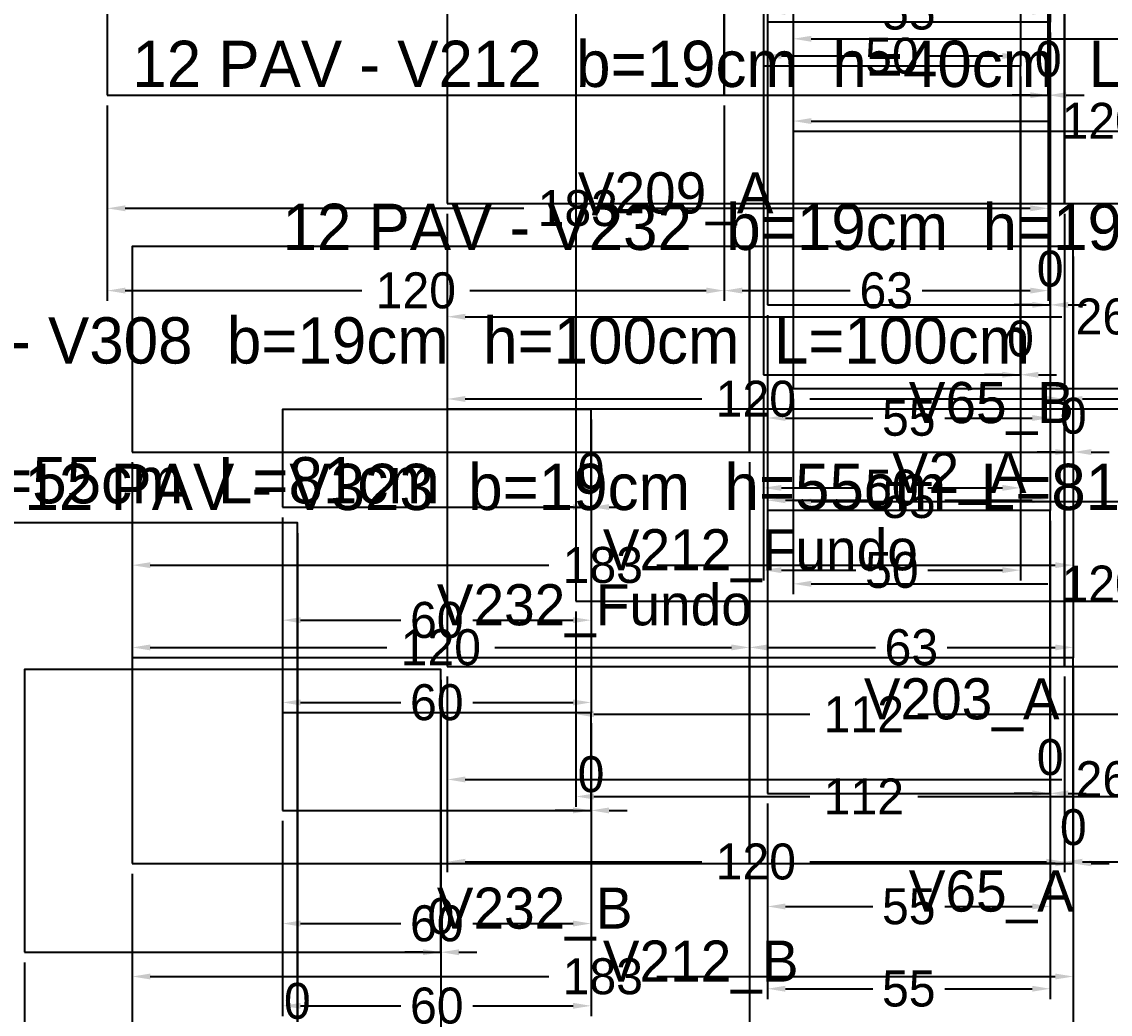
# Model space of a CAD drawing. Header units: metres. Extents: x 946 to 6411, y 1397 to 3666.
# Drawn here: x 3891.6 to 4103.3, y 2039.3 to 2232.4 of the extents above; entities that cross this region are included whole.
import ezdxf

# ---------------------------------------------------------------- set-up
doc = ezdxf.new("R2010")
doc.units = ezdxf.units.M
doc.layers.add('COTA', color=3, linetype='Continuous')
doc.dimstyles.new('COTA_VIG', dxfattribs={"dimtxt": 7, "dimasz": 3.5, "dimexe": 2, "dimexo": 2, "dimgap": 1.5, "dimtad": 1, "dimdec": 1, "dimcen": 2.5, "dimclrd": 3, "dimclre": 3, "dimclrt": 3, "dimazin": 3, "dimtfac": 1, "dimtmove": 0, "dimatfit": 3})

# ---------------------------------------------------------------- blocks, each defined once
blk = doc.blocks.new('_CLOSEDFILLED')
at = {"color": 0, "linetype": 'BYBLOCK'}
blk.add_solid([(-1, 0.164), (0, 0), (-1, -0.164)], dxfattribs=at)
blk = doc.blocks.new('*D19')
at = {"color": 3}
for p, q in [((4035.83, 2161.7), (4035.83, 2139.7)), ((4085.83, 2161.7), (4085.83, 2139.7)), ((4039.33, 2141.7), (4053.83, 2141.7)), ((4067.83, 2141.7), (4082.33, 2141.7))]:
    blk.add_line(p, q, dxfattribs=at)
at = {"layer": 'Defpoints'}
for p in [(4035.83, 2163.7), (4085.83, 2163.7), (4035.83, 2141.7)]:
    blk.add_point(p, dxfattribs=at)
at = {"layer": 'COTA', "color": 3, "xscale": 3.5, "yscale": 3.5, "rotation": 180}
blk.add_blockref('_CLOSEDFILLED', (4035.83, 2141.7), dxfattribs=at)
at = {"layer": 'COTA', "color": 3, "xscale": 3.5, "yscale": 3.5}
blk.add_blockref('_CLOSEDFILLED', (4085.83, 2141.7), dxfattribs=at)
at = {"layer": 'COTA', "color": 3, "insert": (4060.83, 2141.7), "char_height": 7, "attachment_point": 5}
blk.add_mtext('50', dxfattribs=at)
blk = doc.blocks.new('*D20')
at = {"color": 3}
for p, q in [((4035.83, 2161.7), (4035.83, 2123.7)), ((4085.83, 2161.7), (4085.83, 2123.7)), ((4039.33, 2125.7), (4053.83, 2125.7)), ((4067.83, 2125.7), (4082.33, 2125.7))]:
    blk.add_line(p, q, dxfattribs=at)
at = {"layer": 'Defpoints'}
for p in [(4035.83, 2163.7), (4085.83, 2163.7), (4035.83, 2125.7)]:
    blk.add_point(p, dxfattribs=at)
at = {"layer": 'COTA', "color": 3, "xscale": 3.5, "yscale": 3.5, "rotation": 180}
blk.add_blockref('_CLOSEDFILLED', (4035.83, 2125.7), dxfattribs=at)
at = {"layer": 'COTA', "color": 3, "xscale": 3.5, "yscale": 3.5}
blk.add_blockref('_CLOSEDFILLED', (4085.83, 2125.7), dxfattribs=at)
at = {"layer": 'COTA', "color": 3, "insert": (4060.83, 2125.7), "char_height": 7, "attachment_point": 5}
blk.add_mtext('50', dxfattribs=at)
blk = doc.blocks.new('*D23')
at = {"color": 3}
for p, q in [((4035.83, 2261.7), (4035.83, 2223.7)), ((4085.83, 2261.7), (4085.83, 2223.7)), ((4039.33, 2225.7), (4053.83, 2225.7)), ((4067.83, 2225.7), (4082.33, 2225.7))]:
    blk.add_line(p, q, dxfattribs=at)
at = {"layer": 'Defpoints'}
for p in [(4035.83, 2263.7), (4085.83, 2263.7), (4035.83, 2225.7)]:
    blk.add_point(p, dxfattribs=at)
at = {"layer": 'COTA', "color": 3, "xscale": 3.5, "yscale": 3.5, "rotation": 180}
blk.add_blockref('_CLOSEDFILLED', (4035.83, 2225.7), dxfattribs=at)
at = {"layer": 'COTA', "color": 3, "xscale": 3.5, "yscale": 3.5}
blk.add_blockref('_CLOSEDFILLED', (4085.83, 2225.7), dxfattribs=at)
at = {"layer": 'COTA', "color": 3, "insert": (4060.83, 2225.7), "char_height": 7, "attachment_point": 5}
blk.add_mtext('50', dxfattribs=at)
blk = doc.blocks.new('*D571')
at = {"color": 3}
for p, q in [((4036.61, 2080.29), (4036.61, 2058.29)), ((4091.61, 2080.29), (4091.61, 2058.29)), ((4040.11, 2060.29), (4057.11, 2060.29)), ((4071.11, 2060.29), (4088.11, 2060.29))]:
    blk.add_line(p, q, dxfattribs=at)
at = {"layer": 'Defpoints'}
for p in [(4036.61, 2082.29), (4091.61, 2082.29), (4036.61, 2060.29)]:
    blk.add_point(p, dxfattribs=at)
at = {"layer": 'COTA', "color": 3, "xscale": 3.5, "yscale": 3.5, "rotation": 180}
blk.add_blockref('_CLOSEDFILLED', (4036.61, 2060.29), dxfattribs=at)
at = {"layer": 'COTA', "color": 3, "xscale": 3.5, "yscale": 3.5}
blk.add_blockref('_CLOSEDFILLED', (4091.61, 2060.29), dxfattribs=at)
at = {"layer": 'COTA', "color": 3, "insert": (4064.11, 2060.29), "char_height": 7, "attachment_point": 5}
blk.add_mtext('55', dxfattribs=at)
blk = doc.blocks.new('*D572')
at = {"color": 3}
for p, q in [((4036.61, 2080.29), (4036.61, 2042.29)), ((4091.61, 2080.29), (4091.61, 2042.29)), ((4040.11, 2044.29), (4057.11, 2044.29)), ((4071.11, 2044.29), (4088.11, 2044.29))]:
    blk.add_line(p, q, dxfattribs=at)
at = {"layer": 'Defpoints'}
for p in [(4036.61, 2082.29), (4091.61, 2082.29), (4036.61, 2044.29)]:
    blk.add_point(p, dxfattribs=at)
at = {"layer": 'COTA', "color": 3, "xscale": 3.5, "yscale": 3.5, "rotation": 180}
blk.add_blockref('_CLOSEDFILLED', (4036.61, 2044.29), dxfattribs=at)
at = {"layer": 'COTA', "color": 3, "xscale": 3.5, "yscale": 3.5}
blk.add_blockref('_CLOSEDFILLED', (4091.61, 2044.29), dxfattribs=at)
at = {"layer": 'COTA', "color": 3, "insert": (4064.11, 2044.29), "char_height": 7, "attachment_point": 5}
blk.add_mtext('55', dxfattribs=at)
blk = doc.blocks.new('*D574')
at = {"color": 3}
for p, q in [((4036.61, 2175.29), (4036.61, 2153.29)), ((4091.61, 2175.29), (4091.61, 2153.29)), ((4040.11, 2155.29), (4057.11, 2155.29)), ((4071.11, 2155.29), (4088.11, 2155.29))]:
    blk.add_line(p, q, dxfattribs=at)
at = {"layer": 'Defpoints'}
for p in [(4036.61, 2177.29), (4091.61, 2177.29), (4036.61, 2155.29)]:
    blk.add_point(p, dxfattribs=at)
at = {"layer": 'COTA', "color": 3, "xscale": 3.5, "yscale": 3.5, "rotation": 180}
blk.add_blockref('_CLOSEDFILLED', (4036.61, 2155.29), dxfattribs=at)
at = {"layer": 'COTA', "color": 3, "xscale": 3.5, "yscale": 3.5}
blk.add_blockref('_CLOSEDFILLED', (4091.61, 2155.29), dxfattribs=at)
at = {"layer": 'COTA', "color": 3, "insert": (4064.11, 2155.29), "char_height": 7, "attachment_point": 5}
blk.add_mtext('55', dxfattribs=at)
blk = doc.blocks.new('*D575')
at = {"color": 3}
for p, q in [((4036.61, 2175.29), (4036.61, 2137.29)), ((4091.61, 2175.29), (4091.61, 2137.29)), ((4040.11, 2139.29), (4057.11, 2139.29)), ((4071.11, 2139.29), (4088.11, 2139.29))]:
    blk.add_line(p, q, dxfattribs=at)
at = {"layer": 'Defpoints'}
for p in [(4036.61, 2177.29), (4091.61, 2177.29), (4036.61, 2139.29)]:
    blk.add_point(p, dxfattribs=at)
at = {"layer": 'COTA', "color": 3, "xscale": 3.5, "yscale": 3.5, "rotation": 180}
blk.add_blockref('_CLOSEDFILLED', (4036.61, 2139.29), dxfattribs=at)
at = {"layer": 'COTA', "color": 3, "xscale": 3.5, "yscale": 3.5}
blk.add_blockref('_CLOSEDFILLED', (4091.61, 2139.29), dxfattribs=at)
at = {"layer": 'COTA', "color": 3, "insert": (4064.11, 2139.29), "char_height": 7, "attachment_point": 5}
blk.add_mtext('55', dxfattribs=at)
blk = doc.blocks.new('*D578')
at = {"color": 3}
for p, q in [((4036.61, 2270.29), (4036.61, 2232.29)), ((4091.61, 2270.29), (4091.61, 2232.29)), ((4040.11, 2234.29), (4057.11, 2234.29)), ((4071.11, 2234.29), (4088.11, 2234.29))]:
    blk.add_line(p, q, dxfattribs=at)
at = {"layer": 'Defpoints'}
for p in [(4036.61, 2272.29), (4091.61, 2272.29), (4036.61, 2234.29)]:
    blk.add_point(p, dxfattribs=at)
at = {"layer": 'COTA', "color": 3, "xscale": 3.5, "yscale": 3.5, "rotation": 180}
blk.add_blockref('_CLOSEDFILLED', (4036.61, 2234.29), dxfattribs=at)
at = {"layer": 'COTA', "color": 3, "xscale": 3.5, "yscale": 3.5}
blk.add_blockref('_CLOSEDFILLED', (4091.61, 2234.29), dxfattribs=at)
at = {"layer": 'COTA', "color": 3, "insert": (4064.11, 2234.29), "char_height": 7, "attachment_point": 5}
blk.add_mtext('55', dxfattribs=at)
blk = doc.blocks.new('*D817')
at = {"color": 3}
for p, q in [((3999.37, 2117.68), (3999.37, 2095.68)), ((4111.37, 2117.68), (4111.37, 2095.68)), ((4002.87, 2097.68), (4044.87, 2097.68)), ((4065.87, 2097.68), (4107.87, 2097.68))]:
    blk.add_line(p, q, dxfattribs=at)
at = {"layer": 'Defpoints'}
for p in [(3999.37, 2119.68), (4111.37, 2119.68), (3999.37, 2097.68)]:
    blk.add_point(p, dxfattribs=at)
at = {"layer": 'COTA', "color": 3, "xscale": 3.5, "yscale": 3.5, "rotation": 180}
blk.add_blockref('_CLOSEDFILLED', (3999.37, 2097.68), dxfattribs=at)
at = {"layer": 'COTA', "color": 3, "xscale": 3.5, "yscale": 3.5}
blk.add_blockref('_CLOSEDFILLED', (4111.37, 2097.68), dxfattribs=at)
at = {"layer": 'COTA', "color": 3, "insert": (4055.37, 2097.68), "char_height": 7, "attachment_point": 5}
blk.add_mtext('112', dxfattribs=at)
blk = doc.blocks.new('*D818')
at = {"color": 3}
for p, q in [((3999.37, 2117.68), (3999.37, 2079.68)), ((4111.37, 2117.68), (4111.37, 2079.68)), ((4002.87, 2081.68), (4044.87, 2081.68)), ((4065.87, 2081.68), (4107.87, 2081.68))]:
    blk.add_line(p, q, dxfattribs=at)
at = {"layer": 'Defpoints'}
for p in [(3999.37, 2119.68), (4111.37, 2119.68), (3999.37, 2081.68)]:
    blk.add_point(p, dxfattribs=at)
at = {"layer": 'COTA', "color": 3, "xscale": 3.5, "yscale": 3.5, "rotation": 180}
blk.add_blockref('_CLOSEDFILLED', (3999.37, 2081.68), dxfattribs=at)
at = {"layer": 'COTA', "color": 3, "xscale": 3.5, "yscale": 3.5}
blk.add_blockref('_CLOSEDFILLED', (4111.37, 2081.68), dxfattribs=at)
at = {"layer": 'COTA', "color": 3, "insert": (4055.37, 2081.68), "char_height": 7, "attachment_point": 5}
blk.add_mtext('112', dxfattribs=at)
blk = doc.blocks.new('*D889')
at = {"color": 3}
for p, q in [((3908.24, 2216.07), (3908.24, 2194.07)), ((4091.24, 2216.07), (4091.24, 2194.07)), ((3911.74, 2196.07), (3989.24, 2196.07)), ((4010.24, 2196.07), (4087.74, 2196.07))]:
    blk.add_line(p, q, dxfattribs=at)
at = {"layer": 'Defpoints'}
for p in [(3908.24, 2218.07), (4091.24, 2218.07), (3908.24, 2196.07)]:
    blk.add_point(p, dxfattribs=at)
at = {"layer": 'COTA', "color": 3, "xscale": 3.5, "yscale": 3.5, "rotation": 180}
blk.add_blockref('_CLOSEDFILLED', (3908.24, 2196.07), dxfattribs=at)
at = {"layer": 'COTA', "color": 3, "xscale": 3.5, "yscale": 3.5}
blk.add_blockref('_CLOSEDFILLED', (4091.24, 2196.07), dxfattribs=at)
at = {"layer": 'COTA', "color": 3, "insert": (3999.74, 2196.07), "char_height": 7, "attachment_point": 5}
blk.add_mtext('183', dxfattribs=at)
blk = doc.blocks.new('*D890')
at = {"color": 3}
for p, q in [((3908.24, 2216.07), (3908.24, 2178.07)), ((4028.24, 2216.07), (4028.24, 2178.07)), ((3911.74, 2180.07), (3957.74, 2180.07)), ((3978.74, 2180.07), (4024.74, 2180.07))]:
    blk.add_line(p, q, dxfattribs=at)
at = {"layer": 'Defpoints'}
for p in [(3908.24, 2218.07), (4028.24, 2218.07), (3908.24, 2180.07)]:
    blk.add_point(p, dxfattribs=at)
at = {"layer": 'COTA', "color": 3, "xscale": 3.5, "yscale": 3.5, "rotation": 180}
blk.add_blockref('_CLOSEDFILLED', (3908.24, 2180.07), dxfattribs=at)
at = {"layer": 'COTA', "color": 3, "xscale": 3.5, "yscale": 3.5}
blk.add_blockref('_CLOSEDFILLED', (4028.24, 2180.07), dxfattribs=at)
at = {"layer": 'COTA', "color": 3, "insert": (3968.24, 2180.07), "char_height": 7, "attachment_point": 5}
blk.add_mtext('120', dxfattribs=at)
blk = doc.blocks.new('*D891')
at = {"color": 3}
for p, q in [((4028.24, 2216.07), (4028.24, 2178.07)), ((4091.24, 2216.07), (4091.24, 2178.07)), ((4031.74, 2180.07), (4052.74, 2180.07)), ((4066.74, 2180.07), (4087.74, 2180.07))]:
    blk.add_line(p, q, dxfattribs=at)
at = {"layer": 'Defpoints'}
for p in [(4028.24, 2218.07), (4091.24, 2218.07), (4028.24, 2180.07)]:
    blk.add_point(p, dxfattribs=at)
at = {"layer": 'COTA', "color": 3, "xscale": 3.5, "yscale": 3.5, "rotation": 180}
blk.add_blockref('_CLOSEDFILLED', (4028.24, 2180.07), dxfattribs=at)
at = {"layer": 'COTA', "color": 3, "xscale": 3.5, "yscale": 3.5}
blk.add_blockref('_CLOSEDFILLED', (4091.24, 2180.07), dxfattribs=at)
at = {"layer": 'COTA', "color": 3, "insert": (4059.74, 2180.07), "char_height": 7, "attachment_point": 5}
blk.add_mtext('63', dxfattribs=at)
blk = doc.blocks.new('*D929')
at = {"color": 3}
for p, q in [((3913.11, 2066.67), (3913.11, 2044.67)), ((4096.11, 2066.67), (4096.11, 2044.67)), ((3916.61, 2046.67), (3994.11, 2046.67)), ((4015.11, 2046.67), (4092.61, 2046.67))]:
    blk.add_line(p, q, dxfattribs=at)
at = {"layer": 'Defpoints'}
for p in [(3913.11, 2068.67), (4096.11, 2068.67), (3913.11, 2046.67)]:
    blk.add_point(p, dxfattribs=at)
at = {"layer": 'COTA', "color": 3, "xscale": 3.5, "yscale": 3.5, "rotation": 180}
blk.add_blockref('_CLOSEDFILLED', (3913.11, 2046.67), dxfattribs=at)
at = {"layer": 'COTA', "color": 3, "xscale": 3.5, "yscale": 3.5}
blk.add_blockref('_CLOSEDFILLED', (4096.11, 2046.67), dxfattribs=at)
at = {"layer": 'COTA', "color": 3, "insert": (4004.61, 2046.67), "char_height": 7, "attachment_point": 5}
blk.add_mtext('183', dxfattribs=at)
blk = doc.blocks.new('*D930')
at = {"color": 3}
for p, q in [((3913.11, 2066.67), (3913.11, 2028.67)), ((4033.11, 2066.67), (4033.11, 2028.67)), ((3916.61, 2030.67), (3962.61, 2030.67)), ((3983.61, 2030.67), (4029.61, 2030.67))]:
    blk.add_line(p, q, dxfattribs=at)
at = {"layer": 'Defpoints'}
for p in [(3913.11, 2068.67), (4033.11, 2068.67), (3913.11, 2030.67)]:
    blk.add_point(p, dxfattribs=at)
at = {"layer": 'COTA', "color": 3, "xscale": 3.5, "yscale": 3.5, "rotation": 180}
blk.add_blockref('_CLOSEDFILLED', (3913.11, 2030.67), dxfattribs=at)
at = {"layer": 'COTA', "color": 3, "xscale": 3.5, "yscale": 3.5}
blk.add_blockref('_CLOSEDFILLED', (4033.11, 2030.67), dxfattribs=at)
at = {"layer": 'COTA', "color": 3, "insert": (3973.11, 2030.67), "char_height": 7, "attachment_point": 5}
blk.add_mtext('120', dxfattribs=at)
blk = doc.blocks.new('*D931')
at = {"color": 3}
for p, q in [((4033.11, 2066.67), (4033.11, 2028.67)), ((4096.11, 2066.67), (4096.11, 2028.67)), ((4036.61, 2030.67), (4057.61, 2030.67)), ((4071.61, 2030.67), (4092.61, 2030.67))]:
    blk.add_line(p, q, dxfattribs=at)
at = {"layer": 'Defpoints'}
for p in [(4033.11, 2068.67), (4096.11, 2068.67), (4033.11, 2030.67)]:
    blk.add_point(p, dxfattribs=at)
at = {"layer": 'COTA', "color": 3, "xscale": 3.5, "yscale": 3.5, "rotation": 180}
blk.add_blockref('_CLOSEDFILLED', (4033.11, 2030.67), dxfattribs=at)
at = {"layer": 'COTA', "color": 3, "xscale": 3.5, "yscale": 3.5}
blk.add_blockref('_CLOSEDFILLED', (4096.11, 2030.67), dxfattribs=at)
at = {"layer": 'COTA', "color": 3, "insert": (4064.61, 2030.67), "char_height": 7, "attachment_point": 5}
blk.add_mtext('63', dxfattribs=at)
blk = doc.blocks.new('*D933')
at = {"color": 3}
for p, q in [((3913.11, 2146.67), (3913.11, 2124.67)), ((4096.11, 2146.67), (4096.11, 2124.67)), ((3916.61, 2126.67), (3994.11, 2126.67)), ((4015.11, 2126.67), (4092.61, 2126.67))]:
    blk.add_line(p, q, dxfattribs=at)
at = {"layer": 'Defpoints'}
for p in [(3913.11, 2148.67), (4096.11, 2148.67), (3913.11, 2126.67)]:
    blk.add_point(p, dxfattribs=at)
at = {"layer": 'COTA', "color": 3, "xscale": 3.5, "yscale": 3.5, "rotation": 180}
blk.add_blockref('_CLOSEDFILLED', (3913.11, 2126.67), dxfattribs=at)
at = {"layer": 'COTA', "color": 3, "xscale": 3.5, "yscale": 3.5}
blk.add_blockref('_CLOSEDFILLED', (4096.11, 2126.67), dxfattribs=at)
at = {"layer": 'COTA', "color": 3, "insert": (4004.61, 2126.67), "char_height": 7, "attachment_point": 5}
blk.add_mtext('183', dxfattribs=at)
blk = doc.blocks.new('*D934')
at = {"color": 3}
for p, q in [((3913.11, 2146.67), (3913.11, 2108.67)), ((4033.11, 2146.67), (4033.11, 2108.67)), ((3916.61, 2110.67), (3962.61, 2110.67)), ((3983.61, 2110.67), (4029.61, 2110.67))]:
    blk.add_line(p, q, dxfattribs=at)
at = {"layer": 'Defpoints'}
for p in [(3913.11, 2148.67), (4033.11, 2148.67), (3913.11, 2110.67)]:
    blk.add_point(p, dxfattribs=at)
at = {"layer": 'COTA', "color": 3, "xscale": 3.5, "yscale": 3.5, "rotation": 180}
blk.add_blockref('_CLOSEDFILLED', (3913.11, 2110.67), dxfattribs=at)
at = {"layer": 'COTA', "color": 3, "xscale": 3.5, "yscale": 3.5}
blk.add_blockref('_CLOSEDFILLED', (4033.11, 2110.67), dxfattribs=at)
at = {"layer": 'COTA', "color": 3, "insert": (3973.11, 2110.67), "char_height": 7, "attachment_point": 5}
blk.add_mtext('120', dxfattribs=at)
blk = doc.blocks.new('*D935')
at = {"color": 3}
for p, q in [((4033.11, 2146.67), (4033.11, 2108.67)), ((4096.11, 2146.67), (4096.11, 2108.67)), ((4036.61, 2110.67), (4057.61, 2110.67)), ((4071.61, 2110.67), (4092.61, 2110.67))]:
    blk.add_line(p, q, dxfattribs=at)
at = {"layer": 'Defpoints'}
for p in [(4033.11, 2148.67), (4096.11, 2148.67), (4033.11, 2110.67)]:
    blk.add_point(p, dxfattribs=at)
at = {"layer": 'COTA', "color": 3, "xscale": 3.5, "yscale": 3.5, "rotation": 180}
blk.add_blockref('_CLOSEDFILLED', (4033.11, 2110.67), dxfattribs=at)
at = {"layer": 'COTA', "color": 3, "xscale": 3.5, "yscale": 3.5}
blk.add_blockref('_CLOSEDFILLED', (4096.11, 2110.67), dxfattribs=at)
at = {"layer": 'COTA', "color": 3, "insert": (4064.61, 2110.67), "char_height": 7, "attachment_point": 5}
blk.add_mtext('63', dxfattribs=at)
blk = doc.blocks.new('*D1114')
at = {"color": 3}
for p, q in [((3942.32, 2076.97), (3942.32, 2054.97)), ((4002.32, 2076.97), (4002.32, 2054.97)), ((3945.82, 2056.97), (3965.32, 2056.97)), ((3979.32, 2056.97), (3998.82, 2056.97))]:
    blk.add_line(p, q, dxfattribs=at)
at = {"layer": 'Defpoints'}
for p in [(3942.32, 2078.97), (4002.32, 2078.97), (3942.32, 2056.97)]:
    blk.add_point(p, dxfattribs=at)
at = {"layer": 'COTA', "color": 3, "xscale": 3.5, "yscale": 3.5, "rotation": 180}
blk.add_blockref('_CLOSEDFILLED', (3942.32, 2056.97), dxfattribs=at)
at = {"layer": 'COTA', "color": 3, "xscale": 3.5, "yscale": 3.5}
blk.add_blockref('_CLOSEDFILLED', (4002.32, 2056.97), dxfattribs=at)
at = {"layer": 'COTA', "color": 3, "insert": (3972.32, 2056.97), "char_height": 7, "attachment_point": 5}
blk.add_mtext('60', dxfattribs=at)
blk = doc.blocks.new('*D1115')
at = {"color": 3}
for p, q in [((3942.32, 2076.97), (3942.32, 2038.97)), ((4002.32, 2076.97), (4002.32, 2038.97)), ((3945.82, 2040.97), (3965.32, 2040.97)), ((3979.32, 2040.97), (3998.82, 2040.97))]:
    blk.add_line(p, q, dxfattribs=at)
at = {"layer": 'Defpoints'}
for p in [(3942.32, 2078.97), (4002.32, 2078.97), (3942.32, 2040.97)]:
    blk.add_point(p, dxfattribs=at)
at = {"layer": 'COTA', "color": 3, "xscale": 3.5, "yscale": 3.5, "rotation": 180}
blk.add_blockref('_CLOSEDFILLED', (3942.32, 2040.97), dxfattribs=at)
at = {"layer": 'COTA', "color": 3, "xscale": 3.5, "yscale": 3.5}
blk.add_blockref('_CLOSEDFILLED', (4002.32, 2040.97), dxfattribs=at)
at = {"layer": 'COTA', "color": 3, "insert": (3972.32, 2040.97), "char_height": 7, "attachment_point": 5}
blk.add_mtext('60', dxfattribs=at)
blk = doc.blocks.new('*D1117')
at = {"color": 3}
for p, q in [((3942.32, 2135.97), (3942.32, 2113.97)), ((4002.32, 2135.97), (4002.32, 2113.97)), ((3945.82, 2115.97), (3965.32, 2115.97)), ((3979.32, 2115.97), (3998.82, 2115.97))]:
    blk.add_line(p, q, dxfattribs=at)
at = {"layer": 'Defpoints'}
for p in [(3942.32, 2137.97), (4002.32, 2137.97), (3942.32, 2115.97)]:
    blk.add_point(p, dxfattribs=at)
at = {"layer": 'COTA', "color": 3, "xscale": 3.5, "yscale": 3.5, "rotation": 180}
blk.add_blockref('_CLOSEDFILLED', (3942.32, 2115.97), dxfattribs=at)
at = {"layer": 'COTA', "color": 3, "xscale": 3.5, "yscale": 3.5}
blk.add_blockref('_CLOSEDFILLED', (4002.32, 2115.97), dxfattribs=at)
at = {"layer": 'COTA', "color": 3, "insert": (3972.32, 2115.97), "char_height": 7, "attachment_point": 5}
blk.add_mtext('60', dxfattribs=at)
blk = doc.blocks.new('*D1118')
at = {"color": 3}
for p, q in [((3942.32, 2135.97), (3942.32, 2097.97)), ((4002.32, 2135.97), (4002.32, 2097.97)), ((3945.82, 2099.97), (3965.32, 2099.97)), ((3979.32, 2099.97), (3998.82, 2099.97))]:
    blk.add_line(p, q, dxfattribs=at)
at = {"layer": 'Defpoints'}
for p in [(3942.32, 2137.97), (4002.32, 2137.97), (3942.32, 2099.97)]:
    blk.add_point(p, dxfattribs=at)
at = {"layer": 'COTA', "color": 3, "xscale": 3.5, "yscale": 3.5, "rotation": 180}
blk.add_blockref('_CLOSEDFILLED', (3942.32, 2099.97), dxfattribs=at)
at = {"layer": 'COTA', "color": 3, "xscale": 3.5, "yscale": 3.5}
blk.add_blockref('_CLOSEDFILLED', (4002.32, 2099.97), dxfattribs=at)
at = {"layer": 'COTA', "color": 3, "insert": (3972.32, 2099.97), "char_height": 7, "attachment_point": 5}
blk.add_mtext('60', dxfattribs=at)
blk = doc.blocks.new('*D1366')
at = {"color": 3}
for p, q in [((3974.37, 2104.99), (3974.37, 2082.99)), ((4234.37, 2104.99), (4234.37, 2082.99)), ((3977.87, 2084.99), (4093.87, 2084.99)), ((4114.87, 2084.99), (4230.87, 2084.99))]:
    blk.add_line(p, q, dxfattribs=at)
at = {"layer": 'Defpoints'}
for p in [(3974.37, 2106.99), (4234.37, 2106.99), (3974.37, 2084.99)]:
    blk.add_point(p, dxfattribs=at)
at = {"layer": 'COTA', "color": 3, "xscale": 3.5, "yscale": 3.5, "rotation": 180}
blk.add_blockref('_CLOSEDFILLED', (3974.37, 2084.99), dxfattribs=at)
at = {"layer": 'COTA', "color": 3, "xscale": 3.5, "yscale": 3.5}
blk.add_blockref('_CLOSEDFILLED', (4234.37, 2084.99), dxfattribs=at)
at = {"layer": 'COTA', "color": 3, "insert": (4104.37, 2084.99), "char_height": 7, "attachment_point": 5}
blk.add_mtext('260', dxfattribs=at)
blk = doc.blocks.new('*D1367')
at = {"color": 3}
for p, q in [((3974.37, 2104.99), (3974.37, 2066.99)), ((4094.37, 2104.99), (4094.37, 2066.99)), ((3977.87, 2068.99), (4023.87, 2068.99)), ((4044.87, 2068.99), (4090.87, 2068.99))]:
    blk.add_line(p, q, dxfattribs=at)
at = {"layer": 'Defpoints'}
for p in [(3974.37, 2106.99), (4094.37, 2106.99), (3974.37, 2068.99)]:
    blk.add_point(p, dxfattribs=at)
at = {"layer": 'COTA', "color": 3, "xscale": 3.5, "yscale": 3.5, "rotation": 180}
blk.add_blockref('_CLOSEDFILLED', (3974.37, 2068.99), dxfattribs=at)
at = {"layer": 'COTA', "color": 3, "xscale": 3.5, "yscale": 3.5}
blk.add_blockref('_CLOSEDFILLED', (4094.37, 2068.99), dxfattribs=at)
at = {"layer": 'COTA', "color": 3, "insert": (4034.37, 2068.99), "char_height": 7, "attachment_point": 5}
blk.add_mtext('120', dxfattribs=at)
blk = doc.blocks.new('*D1368')
at = {"color": 3}
for p, q in [((4094.37, 2104.99), (4094.37, 2066.99)), ((4214.37, 2104.99), (4214.37, 2066.99)), ((4097.87, 2068.99), (4143.87, 2068.99)), ((4164.87, 2068.99), (4210.87, 2068.99))]:
    blk.add_line(p, q, dxfattribs=at)
at = {"layer": 'Defpoints'}
for p in [(4094.37, 2106.99), (4214.37, 2106.99), (4094.37, 2068.99)]:
    blk.add_point(p, dxfattribs=at)
at = {"layer": 'COTA', "color": 3, "xscale": 3.5, "yscale": 3.5, "rotation": 180}
blk.add_blockref('_CLOSEDFILLED', (4094.37, 2068.99), dxfattribs=at)
at = {"layer": 'COTA', "color": 3, "xscale": 3.5, "yscale": 3.5}
blk.add_blockref('_CLOSEDFILLED', (4214.37, 2068.99), dxfattribs=at)
at = {"layer": 'COTA', "color": 3, "insert": (4154.37, 2068.99), "char_height": 7, "attachment_point": 5}
blk.add_mtext('120', dxfattribs=at)
blk = doc.blocks.new('*D1371')
at = {"color": 3}
for p, q in [((3974.37, 2194.99), (3974.37, 2172.99)), ((4234.37, 2194.99), (4234.37, 2172.99)), ((3977.87, 2174.99), (4093.87, 2174.99)), ((4114.87, 2174.99), (4230.87, 2174.99))]:
    blk.add_line(p, q, dxfattribs=at)
at = {"layer": 'Defpoints'}
for p in [(3974.37, 2196.99), (4234.37, 2196.99), (3974.37, 2174.99)]:
    blk.add_point(p, dxfattribs=at)
at = {"layer": 'COTA', "color": 3, "xscale": 3.5, "yscale": 3.5, "rotation": 180}
blk.add_blockref('_CLOSEDFILLED', (3974.37, 2174.99), dxfattribs=at)
at = {"layer": 'COTA', "color": 3, "xscale": 3.5, "yscale": 3.5}
blk.add_blockref('_CLOSEDFILLED', (4234.37, 2174.99), dxfattribs=at)
at = {"layer": 'COTA', "color": 3, "insert": (4104.37, 2174.99), "char_height": 7, "attachment_point": 5}
blk.add_mtext('260', dxfattribs=at)
blk = doc.blocks.new('*D1372')
at = {"color": 3}
for p, q in [((3974.37, 2194.99), (3974.37, 2156.99)), ((4094.37, 2194.99), (4094.37, 2156.99)), ((3977.87, 2158.99), (4023.87, 2158.99)), ((4044.87, 2158.99), (4090.87, 2158.99))]:
    blk.add_line(p, q, dxfattribs=at)
at = {"layer": 'Defpoints'}
for p in [(3974.37, 2196.99), (4094.37, 2196.99), (3974.37, 2158.99)]:
    blk.add_point(p, dxfattribs=at)
at = {"layer": 'COTA', "color": 3, "xscale": 3.5, "yscale": 3.5, "rotation": 180}
blk.add_blockref('_CLOSEDFILLED', (3974.37, 2158.99), dxfattribs=at)
at = {"layer": 'COTA', "color": 3, "xscale": 3.5, "yscale": 3.5}
blk.add_blockref('_CLOSEDFILLED', (4094.37, 2158.99), dxfattribs=at)
at = {"layer": 'COTA', "color": 3, "insert": (4034.37, 2158.99), "char_height": 7, "attachment_point": 5}
blk.add_mtext('120', dxfattribs=at)
blk = doc.blocks.new('*D1373')
at = {"color": 3}
for p, q in [((4094.37, 2194.99), (4094.37, 2156.99)), ((4214.37, 2194.99), (4214.37, 2156.99)), ((4097.87, 2158.99), (4143.87, 2158.99)), ((4164.87, 2158.99), (4210.87, 2158.99))]:
    blk.add_line(p, q, dxfattribs=at)
at = {"layer": 'Defpoints'}
for p in [(4094.37, 2196.99), (4214.37, 2196.99), (4094.37, 2158.99)]:
    blk.add_point(p, dxfattribs=at)
at = {"layer": 'COTA', "color": 3, "xscale": 3.5, "yscale": 3.5, "rotation": 180}
blk.add_blockref('_CLOSEDFILLED', (4094.37, 2158.99), dxfattribs=at)
at = {"layer": 'COTA', "color": 3, "xscale": 3.5, "yscale": 3.5}
blk.add_blockref('_CLOSEDFILLED', (4214.37, 2158.99), dxfattribs=at)
at = {"layer": 'COTA', "color": 3, "insert": (4154.37, 2158.99), "char_height": 7, "attachment_point": 5}
blk.add_mtext('120', dxfattribs=at)
blk = doc.blocks.new('*D1582')
at = {"color": 3}
for p, q in [((3892.13, 2049.39), (3892.13, 2027.39)), ((3973.13, 2049.39), (3973.13, 2027.39)), ((3895.63, 2029.39), (3925.63, 2029.39)), ((3939.63, 2029.39), (3969.63, 2029.39))]:
    blk.add_line(p, q, dxfattribs=at)
at = {"layer": 'Defpoints'}
for p in [(3892.13, 2051.39), (3973.13, 2051.39), (3892.13, 2029.39)]:
    blk.add_point(p, dxfattribs=at)
at = {"layer": 'COTA', "color": 3, "xscale": 3.5, "yscale": 3.5, "rotation": 180}
blk.add_blockref('_CLOSEDFILLED', (3892.13, 2029.39), dxfattribs=at)
at = {"layer": 'COTA', "color": 3, "xscale": 3.5, "yscale": 3.5}
blk.add_blockref('_CLOSEDFILLED', (3973.13, 2029.39), dxfattribs=at)
at = {"layer": 'COTA', "color": 3, "insert": (3932.63, 2029.39), "char_height": 7, "attachment_point": 5}
blk.add_mtext('81', dxfattribs=at)
blk = doc.blocks.new('*D1583')
at = {"color": 3}
for p, q in [((3892.13, 2049.39), (3892.13, 2011.39)), ((3973.13, 2049.39), (3973.13, 2011.39)), ((3895.63, 2013.39), (3925.63, 2013.39)), ((3939.63, 2013.39), (3969.63, 2013.39))]:
    blk.add_line(p, q, dxfattribs=at)
at = {"layer": 'Defpoints'}
for p in [(3892.13, 2051.39), (3973.13, 2051.39), (3892.13, 2013.39)]:
    blk.add_point(p, dxfattribs=at)
at = {"layer": 'COTA', "color": 3, "xscale": 3.5, "yscale": 3.5, "rotation": 180}
blk.add_blockref('_CLOSEDFILLED', (3892.13, 2013.39), dxfattribs=at)
at = {"layer": 'COTA', "color": 3, "xscale": 3.5, "yscale": 3.5}
blk.add_blockref('_CLOSEDFILLED', (3973.13, 2013.39), dxfattribs=at)
at = {"layer": 'COTA', "color": 3, "insert": (3932.63, 2013.39), "char_height": 7, "attachment_point": 5}
blk.add_mtext('81', dxfattribs=at)
blk = doc.blocks.new('*D1585')
at = {"color": 3}
for p, q in [((4041.63, 2159.04), (4041.63, 2137.04)), ((4221.63, 2159.04), (4221.63, 2137.04)), ((4045.13, 2139.04), (4121.13, 2139.04)), ((4142.13, 2139.04), (4218.13, 2139.04))]:
    blk.add_line(p, q, dxfattribs=at)
at = {"layer": 'Defpoints'}
for p in [(4041.63, 2161.04), (4221.63, 2161.04), (4041.63, 2139.04)]:
    blk.add_point(p, dxfattribs=at)
at = {"layer": 'COTA', "color": 3, "xscale": 3.5, "yscale": 3.5, "rotation": 180}
blk.add_blockref('_CLOSEDFILLED', (4041.63, 2139.04), dxfattribs=at)
at = {"layer": 'COTA', "color": 3, "xscale": 3.5, "yscale": 3.5}
blk.add_blockref('_CLOSEDFILLED', (4221.63, 2139.04), dxfattribs=at)
at = {"layer": 'COTA', "color": 3, "insert": (4131.63, 2139.04), "char_height": 7, "attachment_point": 5}
blk.add_mtext('180', dxfattribs=at)
blk = doc.blocks.new('*D1586')
at = {"color": 3}
for p, q in [((4041.63, 2159.04), (4041.63, 2121.04)), ((4161.63, 2159.04), (4161.63, 2121.04)), ((4045.13, 2123.04), (4091.13, 2123.04)), ((4112.13, 2123.04), (4158.13, 2123.04))]:
    blk.add_line(p, q, dxfattribs=at)
at = {"layer": 'Defpoints'}
for p in [(4041.63, 2161.04), (4161.63, 2161.04), (4041.63, 2123.04)]:
    blk.add_point(p, dxfattribs=at)
at = {"layer": 'COTA', "color": 3, "xscale": 3.5, "yscale": 3.5, "rotation": 180}
blk.add_blockref('_CLOSEDFILLED', (4041.63, 2123.04), dxfattribs=at)
at = {"layer": 'COTA', "color": 3, "xscale": 3.5, "yscale": 3.5}
blk.add_blockref('_CLOSEDFILLED', (4161.63, 2123.04), dxfattribs=at)
at = {"layer": 'COTA', "color": 3, "insert": (4101.63, 2123.04), "char_height": 7, "attachment_point": 5}
blk.add_mtext('120', dxfattribs=at)
blk = doc.blocks.new('*D1589')
at = {"color": 3}
for p, q in [((4041.63, 2249.04), (4041.63, 2227.04)), ((4221.63, 2249.04), (4221.63, 2227.04)), ((4045.13, 2229.04), (4121.13, 2229.04)), ((4142.13, 2229.04), (4218.13, 2229.04))]:
    blk.add_line(p, q, dxfattribs=at)
at = {"layer": 'Defpoints'}
for p in [(4041.63, 2251.04), (4221.63, 2251.04), (4041.63, 2229.04)]:
    blk.add_point(p, dxfattribs=at)
at = {"layer": 'COTA', "color": 3, "xscale": 3.5, "yscale": 3.5, "rotation": 180}
blk.add_blockref('_CLOSEDFILLED', (4041.63, 2229.04), dxfattribs=at)
at = {"layer": 'COTA', "color": 3, "xscale": 3.5, "yscale": 3.5}
blk.add_blockref('_CLOSEDFILLED', (4221.63, 2229.04), dxfattribs=at)
at = {"layer": 'COTA', "color": 3, "insert": (4131.63, 2229.04), "char_height": 7, "attachment_point": 5}
blk.add_mtext('180', dxfattribs=at)
blk = doc.blocks.new('*D1590')
at = {"color": 3}
for p, q in [((4041.63, 2249.04), (4041.63, 2211.04)), ((4161.63, 2249.04), (4161.63, 2211.04)), ((4045.13, 2213.04), (4091.13, 2213.04)), ((4112.13, 2213.04), (4158.13, 2213.04))]:
    blk.add_line(p, q, dxfattribs=at)
at = {"layer": 'Defpoints'}
for p in [(4041.63, 2251.04), (4161.63, 2251.04), (4041.63, 2213.04)]:
    blk.add_point(p, dxfattribs=at)
at = {"layer": 'COTA', "color": 3, "xscale": 3.5, "yscale": 3.5, "rotation": 180}
blk.add_blockref('_CLOSEDFILLED', (4041.63, 2213.04), dxfattribs=at)
at = {"layer": 'COTA', "color": 3, "xscale": 3.5, "yscale": 3.5}
blk.add_blockref('_CLOSEDFILLED', (4161.63, 2213.04), dxfattribs=at)
at = {"layer": 'COTA', "color": 3, "insert": (4101.63, 2213.04), "char_height": 7, "attachment_point": 5}
blk.add_mtext('120', dxfattribs=at)

msp = doc.modelspace()

# ---------------------------------------------------------------- linework, layer by layer
at = {"layer": 'Paineis'}
for points in [[(3999.37, 2119.68), (4111.37, 2119.68), (4111.37, 2249.68), (3999.37, 2249.68)], [(3974.37, 2196.99), (4094.37, 2196.99), (4094.37, 2246.99), (3974.37, 2246.99)], [(4094.37, 2196.99), (4214.37, 2196.99), (4214.37, 2246.99), (4094.37, 2246.99)], [(3908.24, 2218.07), (4028.24, 2218.07), (4028.24, 2237.07), (3908.24, 2237.07)], [(4028.24, 2218.07), (4091.24, 2218.07), (4091.24, 2237.07), (4028.24, 2237.07)], [(4036.61, 2177.29), (4091.61, 2177.29), (4091.61, 2232.29), (4036.61, 2232.29)], [(4035.83, 2163.7), (4085.83, 2163.7), (4085.83, 2223.7), (4035.83, 2223.7)], [(4041.63, 2161.04), (4161.63, 2161.04), (4161.63, 2211.04), (4041.63, 2211.04)], [(3913.11, 2148.67), (4033.11, 2148.67), (4033.11, 2188.67), (3913.11, 2188.67)], [(4033.11, 2148.67), (4096.11, 2148.67), (4096.11, 2188.67), (4033.11, 2188.67)], [(3942.32, 2137.97), (4002.32, 2137.97), (4002.32, 2156.97), (3942.32, 2156.97)], [(3974.37, 2106.99), (4094.37, 2106.99), (4094.37, 2156.99), (3974.37, 2156.99)], [(4094.37, 2106.99), (4214.37, 2106.99), (4214.37, 2156.99), (4094.37, 2156.99)], [(4036.61, 2082.29), (4091.61, 2082.29), (4091.61, 2137.29), (4036.61, 2137.29)], [(3845.2, 2034.88), (3945.2, 2034.88), (3945.2, 2134.88), (3845.2, 2134.88)], [(3913.11, 2068.67), (4033.11, 2068.67), (4033.11, 2108.67), (3913.11, 2108.67)], [(4033.11, 2068.67), (4096.11, 2068.67), (4096.11, 2108.67), (4033.11, 2108.67)], [(3892.13, 2051.39), (3973.13, 2051.39), (3973.13, 2106.39), (3892.13, 2106.39)], [(3942.32, 2078.97), (4002.32, 2078.97), (4002.32, 2097.97), (3942.32, 2097.97)]]:
    msp.add_lwpolyline(points, close=True, dxfattribs=at)

# ---------------------------------------------------------------- texts
at = {"layer": 'NOMENCLATURA', "char_height": 9, "attachment_point": 1}
for s, insert in [('12 PAV - V212  b=19cm  h=40cm  L=183cm', (3913.11, 2228.67)), ('12 PAV - V232  b=19cm  h=19cm  L=60cm', (3942.32, 2196.97)), ('12 PAV - V308  b=19cm  h=100cm  L=100cm', (3845.2, 2174.88)), ('12 PAV - V321  b=14cm  h=55cm  L=81cm', (3743.78, 2147.68)), ('12 PAV - V323  b=19cm  h=55cm  L=81cm', (3892.13, 2146.39))]:
    msp.add_mtext(s, dxfattribs=dict(at, insert=insert))
at = {"layer": 'Texto Secao', "char_height": 8, "attachment_point": 1}
for s, insert in [('V209_A', (3999.74, 2203.07)), ('V65_B', (4064.11, 2162.29)), ('V2_A', (4060.83, 2148.7)), ('V212_Fundo', (4004.61, 2133.67)), ('V232_Fundo', (3972.32, 2122.97)), ('V203_A', (4055.37, 2104.68)), ('V65_A', (4064.11, 2067.29)), ('V232_B', (3972.32, 2063.97)), ('V212_B', (4004.61, 2053.67))]:
    msp.add_mtext(s, dxfattribs=dict(at, insert=insert))

# ---------------------------------------------------------------- dimensions: what is measured, and where the dimension line sits
at = {"layer": 'COTA'}
for base, p1, p2, picture, middle in [((4036.61, 2234.29), (4036.61, 2272.29), (4091.61, 2272.29), '*D578', (4064.11, 2234.29)), ((4035.83, 2225.7), (4035.83, 2263.7), (4085.83, 2263.7), '*D23', (4060.83, 2225.7)), ((4041.63, 2229.04), (4041.63, 2251.04), (4221.63, 2251.04), '*D1589', (4131.63, 2229.04)), ((4041.63, 2213.04), (4041.63, 2251.04), (4161.63, 2251.04), '*D1590', (4101.63, 2213.04)), ((3908.24, 2196.07), (3908.24, 2218.07), (4091.24, 2218.07), '*D889', (3999.74, 2196.07)), ((3908.24, 2180.07), (3908.24, 2218.07), (4028.24, 2218.07), '*D890', (3968.24, 2180.07)), ((4028.24, 2180.07), (4028.24, 2218.07), (4091.24, 2218.07), '*D891', (4059.74, 2180.07)), ((3974.37, 2174.99), (3974.37, 2196.99), (4234.37, 2196.99), '*D1371', (4104.37, 2174.99)), ((3974.37, 2158.99), (3974.37, 2196.99), (4094.37, 2196.99), '*D1372', (4034.37, 2158.99)), ((4094.37, 2158.99), (4094.37, 2196.99), (4214.37, 2196.99), '*D1373', (4154.37, 2158.99)), ((4036.61, 2155.29), (4036.61, 2177.29), (4091.61, 2177.29), '*D574', (4064.11, 2155.29)), ((4036.61, 2139.29), (4036.61, 2177.29), (4091.61, 2177.29), '*D575', (4064.11, 2139.29)), ((4035.83, 2141.7), (4035.83, 2163.7), (4085.83, 2163.7), '*D19', (4060.83, 2141.7)), ((4035.83, 2125.7), (4035.83, 2163.7), (4085.83, 2163.7), '*D20', (4060.83, 2125.7)), ((4041.63, 2139.04), (4041.63, 2161.04), (4221.63, 2161.04), '*D1585', (4131.63, 2139.04)), ((4041.63, 2123.04), (4041.63, 2161.04), (4161.63, 2161.04), '*D1586', (4101.63, 2123.04)), ((3913.11, 2126.67), (3913.11, 2148.67), (4096.11, 2148.67), '*D933', (4004.61, 2126.67)), ((3913.11, 2110.67), (3913.11, 2148.67), (4033.11, 2148.67), '*D934', (3973.11, 2110.67)), ((4033.11, 2110.67), (4033.11, 2148.67), (4096.11, 2148.67), '*D935', (4064.61, 2110.67)), ((3942.32, 2115.97), (3942.32, 2137.97), (4002.32, 2137.97), '*D1117', (3972.32, 2115.97)), ((3942.32, 2099.97), (3942.32, 2137.97), (4002.32, 2137.97), '*D1118', (3972.32, 2099.97)), ((3999.37, 2097.68), (3999.37, 2119.68), (4111.37, 2119.68), '*D817', (4055.37, 2097.68)), ((3999.37, 2081.68), (3999.37, 2119.68), (4111.37, 2119.68), '*D818', (4055.37, 2081.68)), ((3974.37, 2084.99), (3974.37, 2106.99), (4234.37, 2106.99), '*D1366', (4104.37, 2084.99)), ((3974.37, 2068.99), (3974.37, 2106.99), (4094.37, 2106.99), '*D1367', (4034.37, 2068.99)), ((4094.37, 2068.99), (4094.37, 2106.99), (4214.37, 2106.99), '*D1368', (4154.37, 2068.99)), ((4036.61, 2060.29), (4036.61, 2082.29), (4091.61, 2082.29), '*D571', (4064.11, 2060.29)), ((4036.61, 2044.29), (4036.61, 2082.29), (4091.61, 2082.29), '*D572', (4064.11, 2044.29)), ((3942.32, 2056.97), (3942.32, 2078.97), (4002.32, 2078.97), '*D1114', (3972.32, 2056.97)), ((3942.32, 2040.97), (3942.32, 2078.97), (4002.32, 2078.97), '*D1115', (3972.32, 2040.97)), ((3913.11, 2046.67), (3913.11, 2068.67), (4096.11, 2068.67), '*D929', (4004.61, 2046.67)), ((3913.11, 2030.67), (3913.11, 2068.67), (4033.11, 2068.67), '*D930', (3973.11, 2030.67)), ((4033.11, 2030.67), (4033.11, 2068.67), (4096.11, 2068.67), '*D931', (4064.61, 2030.67)), ((3892.13, 2029.39), (3892.13, 2051.39), (3973.13, 2051.39), '*D1582', (3932.63, 2029.39)), ((3892.13, 2013.39), (3892.13, 2051.39), (3973.13, 2051.39), '*D1583', (3932.63, 2013.39))]:
    dim = msp.add_linear_dim(base=base, p1=p1, p2=p2, dimstyle='COTA_VIG', dxfattribs=at)
    dim.commit()
    dim.dimension.update_dxf_attribs({"geometry": picture, "text_midpoint": middle})
for base, p1, p2 in [((4091.24, 2218.07), (4091.24, 2218.07), (4091.24, 2237.07)), ((4091.61, 2177.29), (4091.61, 2177.29), (4091.61, 2232.29)), ((4085.83, 2163.7), (4085.83, 2163.7), (4085.83, 2223.7)), ((4096.11, 2148.67), (4096.11, 2148.67), (4096.11, 2188.67)), ((4002.32, 2137.97), (4002.32, 2137.97), (4002.32, 2156.97)), ((4091.61, 2082.29), (4091.61, 2082.29), (4091.61, 2137.29)), ((3945.2, 2034.88), (3945.2, 2034.88), (3945.2, 2134.88)), ((4096.11, 2068.67), (4096.11, 2068.67), (4096.11, 2108.67)), ((3973.13, 2051.39), (3973.13, 2051.39), (3973.13, 2106.39)), ((4002.32, 2078.97), (4002.32, 2078.97), (4002.32, 2097.97))]:
    msp.add_linear_dim(base=base, p1=p1, p2=p2, dimstyle='COTA_VIG', dxfattribs=at).render()

doc.saveas('drawing.dxf')
